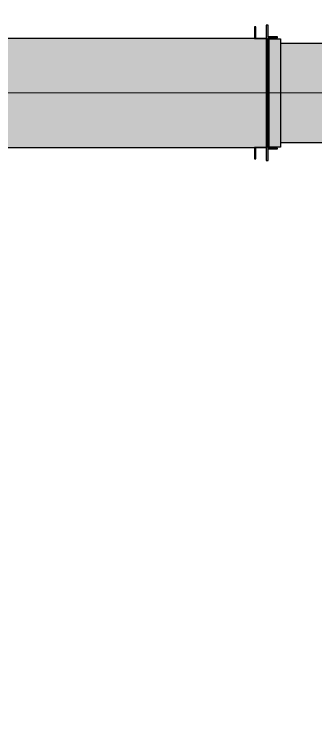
# Model space of a CAD drawing. Header units: millimetres. Extents: x -3516 to 16250, y -11500 to 11784.
# Drawn here: x 6006 to 7689, y -11500 to -7560 of the extents above; entities that cross this region are included whole.
import ezdxf

# ---------------------------------------------------------------- set-up
doc = ezdxf.new("R2010")
doc.units = ezdxf.units.MM
doc.set_wipeout_variables(frame=1)
doc.layers.add('Техника LTM 1050-3.1', color=250, linetype='Continuous')
doc.layers.add('Техника LTM 1050-3.1 Штрих', color=7, linetype='Continuous', true_color=0xffe79e)

# ---------------------------------------------------------------- blocks, each defined once
blk = doc.blocks.new('LTM 1050-3.1--20230312.205046')
at = {"color": 0, "linetype": 'ByBlock', "lineweight": -2, "ltscale": 20, "transparency": 16777216}
blk.add_wipeout([(-60.1, -308), (-60.1, -313), (-8.1, -313), (-8.1, -378), (1.9, -378), (1.9, -304), (59.9, -304), (59.9, -368), (67.9, -368), (67.9, -304), (0, -304), (0, 304), (67.9, 304), (67.9, 368), (59.9, 368), (59.9, 304), (1.9, 304), (1.9, 378), (-8.1, 378), (-8.1, 313), (-60.1, 313), (-60.1, 308), (-8.1, 308), (-8.1, -308)], dxfattribs=at)
at = {"layer": 'Техника LTM 1050-3.1 Штрих', "ltscale": 20, "transparency": 16777216}
h = blk.add_hatch(color=256, dxfattribs=at)
h.dxf.hatch_style = 1
h.paths.add_polyline_path([(-8.1, -308), (-60.1, -308), (-60.1, -313), (-8.1, -313), (-8.1, -378), (1.9, -378), (1.9, -304), (59.9, -304), (59.9, -368), (67.9, -368), (67.9, -304), (0, -304), (0, 304), (67.9, 304), (67.9, 368), (59.9, 368), (59.9, 304), (1.9, 304), (1.9, 378), (-8.1, 378), (-8.1, 313), (-60.1, 313), (-60.1, 308), (-8.1, 308)])
at = {"color": 0, "linetype": 'ByBlock', "lineweight": -2, "ltscale": 20, "transparency": 16777216}
blk.add_lwpolyline([(-8.1, -308), (-60.1, -308), (-60.1, -313), (-8.1, -313), (-8.1, -378), (1.9, -378), (1.9, -304), (59.9, -304), (59.9, -368), (67.9, -368), (67.9, -304), (0, -304), (0, 304), (67.9, 304), (67.9, 368), (59.9, 368), (59.9, 304), (1.9, 304), (1.9, 378), (-8.1, 378), (-8.1, 313), (-60.1, 313), (-60.1, 308), (-8.1, 308)], close=True, dxfattribs=at)
for points in [[(-8.1, 313), (-8.1, 308)], [(-8.1, -313), (-8.1, -308)]]:
    blk.add_lwpolyline(points, dxfattribs=at)
blk.add_wipeout([(-13.3, 302.5), (-13.3, -302.5), (-76.8, -302.5), (-76.8, 302.5)], dxfattribs=at)
at = {"layer": 'Техника LTM 1050-3.1 Штрих', "ltscale": 20, "transparency": 16777216}
h = blk.add_hatch(color=256, dxfattribs=at)
h.dxf.hatch_style = 1
h.set_gradient(color1=(173, 173, 173), tint=1, name='CYLINDER')
h.paths.add_polyline_path([(-76.8, 302.5), (-13.3, 302.5), (-13.3, -302.5), (-76.8, -302.5)])
at = {"color": 0, "linetype": 'ByBlock', "lineweight": -2, "ltscale": 20, "transparency": 16777216}
blk.add_lwpolyline([(-76.8, 302.5), (-13.3, 302.5), (-13.3, -302.5), (-76.8, -302.5)], close=True, dxfattribs=at)
blk = doc.blocks.new('*U68')
at = {"color": 0, "linetype": 'ByBlock', "lineweight": -2, "ltscale": 20, "transparency": 16777216}
blk.add_wipeout([(-15845, 216.5), (-15845, -216.5), (1000, -216.5), (1000, 216.5)], dxfattribs=at)
at = {"layer": 'Техника LTM 1050-3.1 Штрих', "ltscale": 20, "true_color": 0xadadad, "transparency": 16777216}
h = blk.add_hatch(color=253, dxfattribs=at)
h.dxf.hatch_style = 1
h.paths.add_polyline_path([(-15845, 216.5), (-15845, -216.5), (1000, -216.5), (1000, 216.5)])
at = {"color": 0, "linetype": 'ByBlock', "lineweight": -2, "ltscale": 20, "transparency": 16777216}
blk.add_lwpolyline([(-15845, 216.5), (-15845, -216.5), (1000, -216.5), (1000, 216.5)], close=True, dxfattribs=at)
blk.add_wipeout([(-11734.6, 276.5), (-11734.6, -276.5), (1000, -276.5), (1000, 276.5)], dxfattribs=at)
at = {"layer": 'Техника LTM 1050-3.1 Штрих', "ltscale": 20, "true_color": 0xadadad, "transparency": 16777216}
h = blk.add_hatch(color=253, dxfattribs=at)
h.dxf.hatch_style = 1
h.paths.add_polyline_path([(-11734.6, 276.5), (-11734.6, -276.5), (1000, -276.5), (1000, 276.5)])
at = {"color": 0, "linetype": 'ByBlock', "lineweight": -2, "ltscale": 20, "transparency": 16777216}
blk.add_lwpolyline([(-11734.6, 276.5), (-11734.6, -276.5), (1000, -276.5), (1000, 276.5)], close=True, dxfattribs=at)
blk.add_wipeout([(-7414.2, 304), (-7414.2, -304), (1000, -304), (1000, 304)], dxfattribs=at)
at = {"layer": 'Техника LTM 1050-3.1 Штрих', "ltscale": 20, "true_color": 0xadadad, "transparency": 16777216}
h = blk.add_hatch(color=253, dxfattribs=at)
h.dxf.hatch_style = 1
h.paths.add_polyline_path([(-7414.2, 304), (-7414.2, -304), (1000, -304), (1000, 304)])
at = {"color": 0, "linetype": 'ByBlock', "lineweight": -2, "ltscale": 20, "transparency": 16777216}
blk.add_lwpolyline([(-7414.2, 304), (-7414.2, -304), (1000, -304), (1000, 304)], close=True, dxfattribs=at)
blk.add_blockref('LTM 1050-3.1--20230312.205046', (-7414.2, 0), dxfattribs=at)
at = {"color": 0, "linetype": 'ByBlock', "lineweight": 5, "ltscale": 20, "transparency": 16777216}
blk.add_lwpolyline([(0, 0), (-16055, 0)], dxfattribs=at)

msp = doc.modelspace()

# ---------------------------------------------------------------- block references
at = {"layer": 'Техника LTM 1050-3.1', "rotation": 180}
msp.add_blockref('*U68', (0, -8000), dxfattribs=at)

doc.saveas('drawing.dxf')
